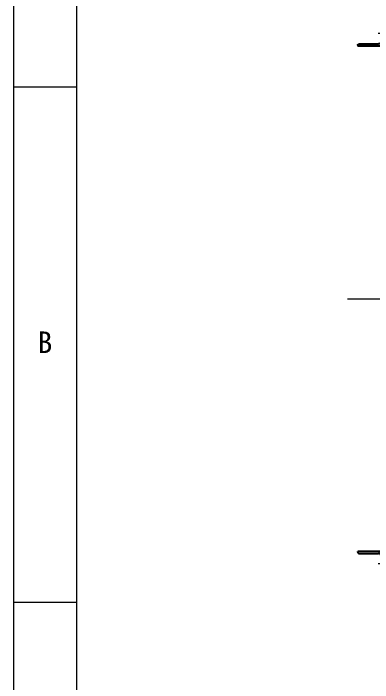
# Model space of a CAD drawing. Units: millimetres at full size. Extents: x -18456 to 18937, y -12290 to 13871.
# Drawn here: x -18456 to -14192, y 666 to 8611 of the extents above; entities that cross this region are included whole.
import ezdxf
from ezdxf.enums import TextEntityAlignment as Align

# ---------------------------------------------------------------- set-up
doc = ezdxf.new("R2010")
doc.units = ezdxf.units.MM
doc.header["$LTSCALE"] = 100
doc.linetypes.add('CHAIN2', pattern=[12, 9, -1, 1, -1])
doc.linetypes.add('DOUBLE_CHAIN2', pattern=[12.8, 9, -1, 0.6, -0.6, 0.6, -1])
for name, color, linetype in [('0-2_0', 2, 'Continuous'), ('0-3_06_PHANTOM', 2, 'DOUBLE_CHAIN2'), ('0-6_10_DRAFT', 1, 'Continuous')]:
    doc.layers.add(name, color=color, linetype=linetype)
for name, color, linetype, lineweight in [('0-7_05_CENTER', 2, 'CHAIN2', 18), ('0-8_04_HIDDEN', 7, 'Continuous', 18), ('1-2', 5, 'Continuous', 18)]:
    doc.layers.add(name, color=color, linetype=linetype, lineweight=lineweight)
doc.styles.add('ＭＳ ゴシック', font='')
doc.styles.get('ＭＳ ゴシック').set_extended_font_data('MS Gothic')

# ---------------------------------------------------------------- blocks, each defined once
blk = doc.blocks.new('A$C448B04A9_1_1')
at = {"layer": '0-3_06_PHANTOM', "color": 7}
for p, q in [((3, 100), (0, 100)), ((0, 0), (0, 100)), ((8, 18), (8, 95)), ((0, 0), (100, 0)), ((95, 8), (18, 8)), ((100, 3), (100, 0))]:
    blk.add_line(p, q, dxfattribs=at)
for centre, radius, start, end in [((3, 95), 5, 0, 90), ((18, 18), 10, 180, 270), ((95, 3), 5, 0, 90)]:
    blk.add_arc(centre, radius, start, end, dxfattribs=at)
blk = doc.blocks.new('A$C3AA34862_1_1')
at = {"layer": '0-2_0', "color": 134}
for points in [[(0, 1100), (2500, 1100), (2500, 1000), (0, 1000)], [(0, -1100), (2500, -1100), (2500, -1000), (0, -1000)]]:
    blk.add_lwpolyline(points, close=True, dxfattribs=at)
for centre, radius in [((50, 1050), 9.5), ((480, 1050), 9.5), ((600, 1075), 7), ((820, 1075), 7), ((50, -1050), 9.5), ((320, -1050), 9.5), ((480, -1050), 9.5), ((600, -1075), 7), ((820, -1075), 7)]:
    blk.add_circle(centre, radius, dxfattribs=at)
at = {"layer": '0-6_10_DRAFT'}
for p, q in [((2520.45, 1050), (2487.89, 1050)), ((0, 1000), (0, -1000)), ((2520.45, -1050), (2487.89, -1050))]:
    blk.add_line(p, q, dxfattribs=at)
at = {"layer": '0-7_05_CENTER'}
for p, q in [((600, 1086.19), (600, 1063.81)), ((820, 1086.19), (820, 1063.81)), ((50, 1066.28), (50, 1033.72)), ((480, 1066.28), (480, 1033.72)), ((611.19, 1075), (588.81, 1075)), ((831.19, 1075), (808.81, 1075)), ((11.59, 1050), (-19.7, 1050)), ((66.28, 1050), (33.72, 1050)), ((496.28, 1050), (463.72, 1050)), ((2525, 1011.39), (2525, 996.61)), ((2573, 1011.39), (2573, 996.61)), ((-141.13, 0), (2637.16, 0)), ((2525, -1011.39), (2525, -996.61)), ((2573, -1011.39), (2573, -996.61)), ((11.62, -1050), (-19.43, -1050)), ((66.28, -1050), (33.72, -1050)), ((50, -1066.28), (50, -1033.72)), ((336.28, -1050), (303.72, -1050)), ((320, -1066.28), (320, -1033.72)), ((496.28, -1050), (463.72, -1050)), ((480, -1066.28), (480, -1033.72)), ((611.19, -1075), (588.81, -1075)), ((600, -1086.19), (600, -1063.81)), ((831.19, -1075), (808.81, -1075)), ((820, -1086.19), (820, -1063.81))]:
    blk.add_line(p, q, dxfattribs=at)
at = {"layer": '0-8_04_HIDDEN'}
for p, q in [((0, 1008), (2500, 1008)), ((2521, 1008), (2521, 1000)), ((2521.75, 1008), (2521.75, 1000)), ((2528.25, 1008), (2528.25, 1000)), ((2529, 1008), (2529, 1000)), ((2569, 1008), (2569, 1000)), ((2569.75, 1008), (2569.75, 1000)), ((2576.25, 1008), (2576.25, 1000)), ((2577, 1008), (2577, 1000)), ((2521, -1008), (2521, -1000)), ((2521.75, -1008), (2521.75, -1000)), ((2528.25, -1008), (2528.25, -1000)), ((2529, -1008), (2529, -1000)), ((2569, -1008), (2569, -1000)), ((2569.75, -1008), (2569.75, -1000)), ((2576.25, -1008), (2576.25, -1000)), ((2577, -1008), (2577, -1000)), ((0, -1008), (2500, -1008))]:
    blk.add_line(p, q, dxfattribs=at)
at = {"layer": '0-2_0', "xscale": -1}
blk.add_blockref('A$C448B04A9_1_1', (0, 1000), dxfattribs=at)
at = {"layer": '0-2_0'}
blk.add_blockref('A$C448B04A9_1_1', (2500, 1000), dxfattribs=at)
at = {"layer": '0-2_0', "rotation": 180}
blk.add_blockref('A$C448B04A9_1_1', (0, -1000), dxfattribs=at)
at = {"layer": '0-2_0', "xscale": -1, "rotation": 180}
blk.add_blockref('A$C448B04A9_1_1', (2500, -1000), dxfattribs=at)

msp = doc.modelspace()

# ---------------------------------------------------------------- linework, layer by layer
at = {"layer": '1-2', "color": 3}
for p, q in [((-17706.1, 13120.9), (-17706.1, -9949.1)), ((-17706.1, 7735.9), (-18456.1, 7735.9)), ((-17706.1, 1615.9), (-18456.1, 1615.9))]:
    msp.add_line(p, q, dxfattribs=at)
at = {"layer": '1-2', "color": 7}
msp.add_lwpolyline([(-18456.1, 13870.9), (-18456.1, -11869.1), (18937.1, -11869.1)], dxfattribs=at)

# ---------------------------------------------------------------- block references
at = {"layer": '0-2_0', "xscale": 3, "yscale": 3}
msp.add_blockref('A$C3AA34862_1_1', (-14067.8, 5224), dxfattribs=at)

# ---------------------------------------------------------------- texts
at = {"layer": '1-2', "color": 7, "style": 'ＭＳ ゴシック'}
msp.add_text('B', height=256.6, dxfattribs=at).set_placement((-18168.6, 4500.9), align=Align.BOTTOM_LEFT)

doc.saveas('drawing.dxf')
